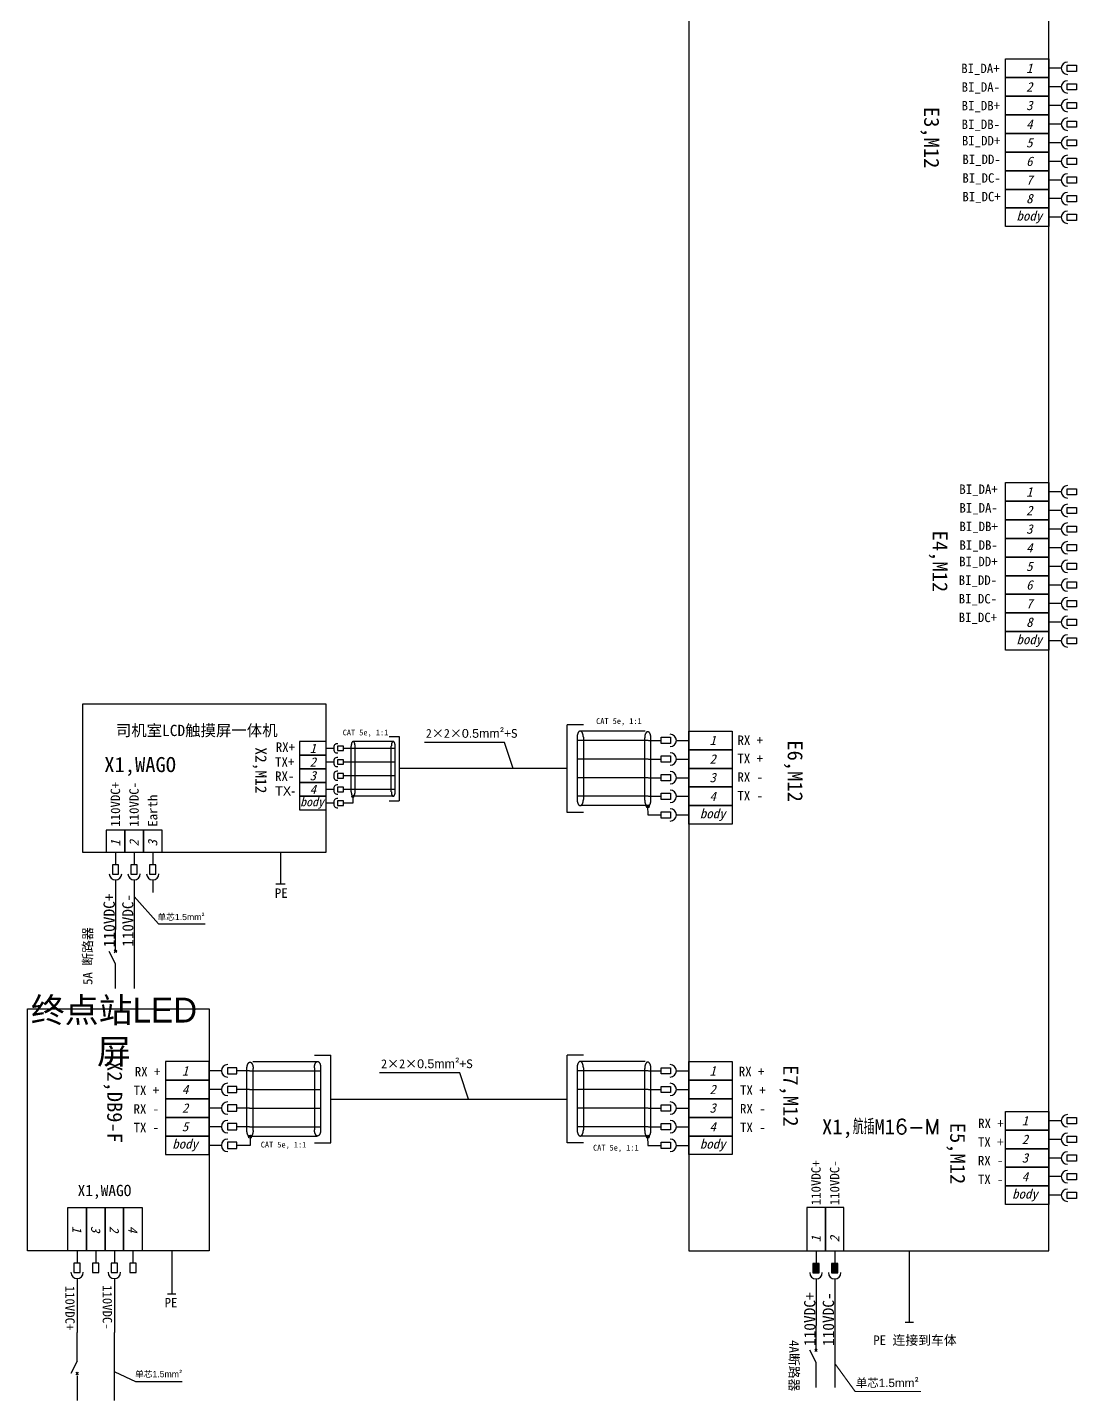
# Model space of a CAD drawing. Header units: millimetres. Extents: x -9110 to 102990, y -380 to 207980.
# Drawn here: x 6090 to 12426, y 120541 to 128834 of the extents above; entities that cross this region are included whole.
import ezdxf

# ---------------------------------------------------------------- set-up
doc = ezdxf.new("R2010")
doc.units = ezdxf.units.MM
doc.header["$LTSCALE"] = 1000
doc.header["$MEASUREMENT"] = 0
doc.linetypes.add('DASHED', pattern=[0.75, 0.5, -0.25])
doc.layers.add('电气', color=7, linetype='Continuous')
doc.layers.add('连接线', color=7, linetype='Continuous')
doc.styles.add('HORIZONTALGBCBIG', font='txt.shx', dxfattribs={"bigfont": 'gbcbig.shx'})
doc.styles.get("Standard").update_dxf_attribs({"font": 'simhei.ttf'})
doc.styles.add('STYLE1', font='txt.shx')
doc.dimstyles.get("Standard").update_dxf_attribs({"dimscale": 2, "dimtxt": 2.5, "dimasz": 2.5, "dimexe": 1.2, "dimexo": 0, "dimgap": 1.2, "dimtad": 0, "dimtih": 1, "dimtoh": 1, "dimzin": 12, "dimdsep": 46, "dimtxsty": 'STYLE1', "dimcen": 0.09, "dimadec": 0, "dimazin": 3, "dimtfac": 1, "dimtofl": 0, "dimtmove": 0, "dimatfit": 3, "dimfxl": 1.2, "dimtolj": 1, "dimtzin": 0, "dimarcsym": 0})

msp = doc.modelspace()

# ---------------------------------------------------------------- hatches: boundary and pattern name
for points in [[(10833.7, 121311.9), (10871.2, 121311.9), (10871.2, 121368.1), (10833.7, 121368.1)], [(10946.2, 121311.9), (10983.7, 121311.9), (10983.7, 121368.1), (10946.2, 121368.1)]]:
    msp.add_hatch(color=7).paths.add_polyline_path(points)

# ---------------------------------------------------------------- linework, layer by layer
at = {"color": 9, "linetype": 'Continuous'}
for p, q in [((12333.7, 128587.3), (12258.7, 128587.3)), ((12333.7, 128474.8), (12258.7, 128474.8)), ((12333.7, 128362.3), (12258.7, 128362.3)), ((12333.7, 128249.8), (12258.7, 128249.8)), ((12333.7, 128137.3), (12258.7, 128137.3)), ((12333.7, 128024.8), (12258.7, 128024.8)), ((12333.7, 127912.3), (12258.7, 127912.3)), ((12333.7, 127799.8), (12258.7, 127799.8)), ((12333.7, 127687.3), (12258.7, 127687.3)), ((12333.7, 126029), (12258.7, 126029)), ((12333.7, 125916.5), (12258.7, 125916.5)), ((12333.7, 125804), (12258.7, 125804)), ((12333.7, 125691.5), (12258.7, 125691.5)), ((12333.7, 125579), (12258.7, 125579)), ((12333.7, 125466.5), (12258.7, 125466.5)), ((12333.7, 125354), (12258.7, 125354)), ((12333.7, 125241.5), (12258.7, 125241.5)), ((12333.7, 125129), (12258.7, 125129)), ((6621.5, 123853.7), (6621.5, 123778.7)), ((6734, 123853.7), (6734, 123778.7)), ((6846.5, 123853.7), (6846.5, 123778.7)), ((6621.5, 123685), (6621.5, 123610)), ((6734, 123685), (6734, 123610)), ((6846.5, 123685), (6846.5, 123610)), ((12333.7, 122231), (12258.7, 122231)), ((12333.7, 122118.5), (12258.7, 122118.5)), ((12333.7, 122006), (12258.7, 122006)), ((12333.7, 121893.5), (12258.7, 121893.5)), ((12333.7, 121781), (12258.7, 121781)), ((6389.7, 121445), (6389.7, 121370)), ((6502.2, 121445), (6502.2, 121370)), ((6614.7, 121445), (6614.7, 121370)), ((6727.2, 121445), (6727.2, 121370)), ((10852.5, 121445), (10852.5, 121370)), ((10965, 121445), (10965, 121370)), ((6389.7, 121278.1), (6389.7, 120952.3)), ((6614.7, 121278.1), (6614.7, 120952.3)), ((10965, 121276.3), (10965, 121201.3))]:
    msp.add_line(p, q, dxfattribs=at)
at = {"color": 165, "linetype": 'DASHED'}
for p, q in [((9820.3, 124584.2), (9426.6, 124584.2)), ((8045.3, 124218), (8045.3, 124493.8)), ((8302.5, 124521.3), (8059.1, 124521.3)), ((8068.5, 124218), (8068.5, 124493.8)), ((8287.5, 124218), (8287.5, 124493.8)), ((8310.7, 124218), (8310.7, 124493.8)), ((9409.7, 124546.7), (9409.7, 124171.7)), ((9447.2, 124546.7), (9447.2, 124171.7)), ((9817.5, 124167.9), (9817.5, 124542.9)), ((9855, 124167.9), (9855, 124542.9)), ((8299.1, 124190.5), (8055.7, 124190.5)), ((9825.9, 124134.2), (9432, 124134.2)), ((7450.1, 122588.8), (7843.8, 122588.8)), ((9820.3, 122588.8), (9426.6, 122588.8)), ((7415.4, 122172.5), (7415.4, 122547.5)), ((7452.9, 122172.5), (7452.9, 122547.5)), ((7823.2, 122551.3), (7823.2, 122176.3)), ((7860.7, 122551.3), (7860.7, 122176.3)), ((9409.7, 122551.3), (9409.7, 122176.3)), ((9447.2, 122551.3), (9447.2, 122176.3)), ((9817.5, 122172.5), (9817.5, 122547.5)), ((9855, 122172.5), (9855, 122547.5)), ((7444.5, 122138.8), (7838.4, 122138.8)), ((9825.9, 122138.8), (9432, 122138.8))]:
    msp.add_line(p, q, dxfattribs=at)
at = {"color": 165, "linetype": 'Continuous'}
for p, q in [((7941, 124480), (7894.7, 124480)), ((8045.3, 124480), (7998.9, 124480)), ((8310.7, 124480), (8045.3, 124480)), ((9839.1, 124527.9), (9407.8, 124527.9)), ((9840, 124527.9), (9915, 124527.9)), ((10008.7, 124527.9), (10083.7, 124527.9)), ((7941, 124397.3), (7894.7, 124397.3)), ((8045.3, 124397.3), (7998.9, 124397.3)), ((8310.7, 124397.3), (8045.3, 124397.3)), ((9839.1, 124415.4), (9407.8, 124415.4)), ((9840, 124415.4), (9915, 124415.4)), ((10008.7, 124415.4), (10083.7, 124415.4)), ((8045.3, 124314.5), (7998.9, 124314.5)), ((8310.7, 124314.5), (8044.1, 124314.5)), ((7941, 124231.8), (7894.7, 124231.8)), ((8045.3, 124231.8), (7998.9, 124231.8)), ((8310.7, 124231.8), (8044.1, 124231.8)), ((9839.1, 124302.9), (9409.7, 124302.9)), ((9840, 124302.9), (9915, 124302.9)), ((10008.7, 124302.9), (10083.7, 124302.9)), ((7941, 124149.1), (7894.7, 124149.1)), ((8045.3, 124149.1), (7998.9, 124149.1)), ((9839.1, 124190.4), (9409.7, 124190.4)), ((9840, 124190.4), (9915, 124190.4)), ((10008.7, 124190.4), (10083.7, 124190.4)), ((9840, 124077.9), (9915, 124077.9)), ((10008.7, 124077.9), (10083.7, 124077.9)), ((7261.6, 122532.5), (7186.6, 122532.5)), ((7430.4, 122532.5), (7355.4, 122532.5)), ((7431.3, 122532.5), (7862.6, 122532.5)), ((9839.1, 122532.5), (9407.8, 122532.5)), ((9840, 122532.5), (9915, 122532.5)), ((10008.7, 122532.5), (10083.7, 122532.5)), ((7261.6, 122420), (7186.6, 122420)), ((7430.4, 122420), (7355.4, 122420)), ((7431.3, 122420), (7862.6, 122420)), ((9839.1, 122420), (9407.8, 122420)), ((9840, 122420), (9915, 122420)), ((10008.7, 122420), (10083.7, 122420)), ((7261.6, 122307.5), (7186.6, 122307.5)), ((7430.4, 122307.5), (7355.4, 122307.5)), ((7431.3, 122307.5), (7860.7, 122307.5)), ((9839.1, 122307.5), (9409.7, 122307.5)), ((9840, 122307.5), (9915, 122307.5)), ((10008.7, 122307.5), (10083.7, 122307.5)), ((7261.6, 122195), (7186.6, 122195)), ((7430.4, 122195), (7355.4, 122195)), ((7431.3, 122195), (7860.7, 122195)), ((9839.1, 122195), (9409.7, 122195)), ((9840, 122195), (9915, 122195)), ((10008.7, 122195), (10083.7, 122195)), ((7261.6, 122082.5), (7186.6, 122082.5)), ((7430.4, 122082.5), (7355.4, 122082.5)), ((9840, 122082.5), (9915, 122082.5)), ((10008.7, 122082.5), (10083.7, 122082.5))]:
    msp.add_line(p, q, dxfattribs=at)
for p, q in [((9348.7, 124357.3), (8335, 124357.3)), ((7921.6, 122361.9), (9348.7, 122361.9))]:
    msp.add_line(p, q)
at = {"color": 34, "linetype": 'Continuous'}
msp.add_line((10852.5, 121276.3), (10852.5, 120995), dxfattribs=at)
at = {"color": 7, "linetype": 'Continuous'}
for points in [[(10083.7, 121445), (12258.7, 121445), (12258.7, 137126), (10083.7, 137126)], [(6423, 123853.6), (7894.7, 123853.6), (7894.7, 124747.3), (6423, 124747.3)], [(10346.2, 124471.7), (10083.7, 124471.7), (10083.7, 124584.2), (10346.2, 124584.2)], [(6924.1, 122476.3), (7186.6, 122476.3), (7186.6, 122588.8), (6924.1, 122588.8)], [(10346.2, 122476.3), (10083.7, 122476.3), (10083.7, 122588.8), (10346.2, 122588.8)]]:
    msp.add_lwpolyline(points, close=True, dxfattribs=at)
at = {"color": 9, "linetype": 'Continuous'}
for points in [[(12258.7, 128531), (11996.2, 128531), (11996.2, 128643.5), (12258.7, 128643.5)], [(12369.4, 128568.5), (12369.4, 128606), (12425.6, 128606), (12425.6, 128568.5)], [(12258.7, 128418.5), (11996.2, 128418.5), (11996.2, 128531), (12258.7, 128531)], [(12369.4, 128456), (12369.4, 128493.5), (12425.6, 128493.5), (12425.6, 128456)], [(12258.7, 128306), (11996.2, 128306), (11996.2, 128418.5), (12258.7, 128418.5)], [(12369.4, 128343.5), (12369.4, 128381), (12425.6, 128381), (12425.6, 128343.5)], [(12258.7, 128193.5), (11996.2, 128193.5), (11996.2, 128306), (12258.7, 128306)], [(12369.4, 128231), (12369.4, 128268.5), (12425.6, 128268.5), (12425.6, 128231)], [(12258.7, 128081), (11996.2, 128081), (11996.2, 128193.5), (12258.7, 128193.5)], [(12369.4, 128118.5), (12369.4, 128156), (12425.6, 128156), (12425.6, 128118.5)], [(12258.7, 127968.5), (11996.2, 127968.5), (11996.2, 128081), (12258.7, 128081)], [(12369.4, 128006), (12369.4, 128043.5), (12425.6, 128043.5), (12425.6, 128006)], [(12258.7, 127856), (11996.2, 127856), (11996.2, 127968.5), (12258.7, 127968.5)], [(12369.4, 127893.5), (12369.4, 127931), (12425.6, 127931), (12425.6, 127893.5)], [(12258.7, 127743.5), (11996.2, 127743.5), (11996.2, 127856), (12258.7, 127856)], [(12369.4, 127781), (12369.4, 127818.5), (12425.6, 127818.5), (12425.6, 127781)], [(12258.7, 127631), (11996.2, 127631), (11996.2, 127743.5), (12258.7, 127743.5)], [(12369.4, 127668.5), (12369.4, 127706), (12425.6, 127706), (12425.6, 127668.5)], [(12258.7, 125972.7), (11996.2, 125972.7), (11996.2, 126085.2), (12258.7, 126085.2)], [(12369.4, 126010.2), (12369.4, 126047.7), (12425.6, 126047.7), (12425.6, 126010.2)], [(12258.7, 125860.2), (11996.2, 125860.2), (11996.2, 125972.7), (12258.7, 125972.7)], [(12369.4, 125897.7), (12369.4, 125935.2), (12425.6, 125935.2), (12425.6, 125897.7)], [(12258.7, 125747.7), (11996.2, 125747.7), (11996.2, 125860.2), (12258.7, 125860.2)], [(12369.4, 125785.2), (12369.4, 125822.7), (12425.6, 125822.7), (12425.6, 125785.2)], [(12258.7, 125635.2), (11996.2, 125635.2), (11996.2, 125747.7), (12258.7, 125747.7)], [(12258.7, 125522.7), (11996.2, 125522.7), (11996.2, 125635.2), (12258.7, 125635.2)], [(12369.4, 125672.7), (12369.4, 125710.2), (12425.6, 125710.2), (12425.6, 125672.7)], [(12369.4, 125560.2), (12369.4, 125597.7), (12425.6, 125597.7), (12425.6, 125560.2)], [(12258.7, 125410.2), (11996.2, 125410.2), (11996.2, 125522.7), (12258.7, 125522.7)], [(12369.4, 125447.7), (12369.4, 125485.2), (12425.6, 125485.2), (12425.6, 125447.7)], [(12258.7, 125297.7), (11996.2, 125297.7), (11996.2, 125410.2), (12258.7, 125410.2)], [(12369.4, 125335.2), (12369.4, 125372.7), (12425.6, 125372.7), (12425.6, 125335.2)], [(12258.7, 125185.2), (11996.2, 125185.2), (11996.2, 125297.7), (12258.7, 125297.7)], [(12369.4, 125222.7), (12369.4, 125260.2), (12425.6, 125260.2), (12425.6, 125222.7)], [(12258.7, 125072.7), (11996.2, 125072.7), (11996.2, 125185.2), (12258.7, 125185.2)], [(12369.4, 125110.2), (12369.4, 125147.7), (12425.6, 125147.7), (12425.6, 125110.2)], [(6677.7, 123853.7), (6677.7, 123985.7), (6565.2, 123985.7), (6565.2, 123853.7)], [(6790.2, 123853.7), (6790.2, 123985.7), (6677.7, 123985.7), (6677.7, 123853.7)], [(6902.7, 123853.7), (6902.7, 123985.7), (6790.2, 123985.7), (6790.2, 123853.7)], [(6602.7, 123720.6), (6640.2, 123720.6), (6640.2, 123776.8), (6602.7, 123776.8)], [(6715.2, 123720.6), (6752.7, 123720.6), (6752.7, 123776.8), (6715.2, 123776.8)], [(6827.7, 123720.6), (6865.2, 123720.6), (6865.2, 123776.8), (6827.7, 123776.8)], [(12258.7, 122174.8), (11996.2, 122174.8), (11996.2, 122287.3), (12258.7, 122287.3)], [(12369.4, 122212.3), (12369.4, 122249.8), (12425.6, 122249.8), (12425.6, 122212.3)], [(12258.7, 122062.3), (11996.2, 122062.3), (11996.2, 122174.8), (12258.7, 122174.8)], [(12369.4, 122099.8), (12369.4, 122137.3), (12425.6, 122137.3), (12425.6, 122099.8)], [(12258.7, 121949.8), (11996.2, 121949.8), (11996.2, 122062.3), (12258.7, 122062.3)], [(12369.4, 121987.3), (12369.4, 122024.8), (12425.6, 122024.8), (12425.6, 121987.3)], [(12258.7, 121837.3), (11996.2, 121837.3), (11996.2, 121949.8), (12258.7, 121949.8)], [(12369.4, 121874.8), (12369.4, 121912.3), (12425.6, 121912.3), (12425.6, 121874.8)], [(12258.7, 121724.8), (11996.2, 121724.8), (11996.2, 121837.3), (12258.7, 121837.3)], [(12369.4, 121762.3), (12369.4, 121799.8), (12425.6, 121799.8), (12425.6, 121762.3)], [(6446, 121707.5), (6446, 121445), (6333.5, 121445), (6333.5, 121707.5)], [(6558.5, 121707.5), (6558.5, 121445), (6446, 121445), (6446, 121707.5)], [(6671, 121707.5), (6671, 121445), (6558.5, 121445), (6558.5, 121707.5)], [(6783.5, 121707.5), (6783.5, 121445), (6671, 121445), (6671, 121707.5)], [(10908.7, 121445), (10908.7, 121707.5), (10796.2, 121707.5), (10796.2, 121445)], [(11021.2, 121445), (11021.2, 121707.5), (10908.7, 121707.5), (10908.7, 121445)], [(6371, 121313.8), (6408.5, 121313.8), (6408.5, 121370), (6371, 121370)], [(6483.5, 121313.8), (6521, 121313.8), (6521, 121370), (6483.5, 121370)], [(6596, 121313.8), (6633.5, 121313.8), (6633.5, 121370), (6596, 121370)], [(6708.5, 121313.8), (6746, 121313.8), (6746, 121370), (6708.5, 121370)], [(10833.7, 121311.9), (10871.2, 121311.9), (10871.2, 121368.1), (10833.7, 121368.1)], [(10946.2, 121311.9), (10983.7, 121311.9), (10983.7, 121368.1), (10946.2, 121368.1)]]:
    msp.add_lwpolyline(points, close=True, dxfattribs=at)
at = {"color": 165, "linetype": 'Continuous'}
for points in [[(7732.4, 124438.6), (7894.7, 124438.6), (7894.7, 124521.3), (7732.4, 124521.3)], [(7963, 124493.8), (7963, 124466.2), (7997.8, 124466.2), (7997.8, 124493.8)], [(9973.1, 124546.7), (9973.1, 124509.2), (9916.9, 124509.2), (9916.9, 124546.7)], [(10346.2, 124359.2), (10083.7, 124359.2), (10083.7, 124471.7), (10346.2, 124471.7)], [(7732.4, 124355.9), (7894.7, 124355.9), (7894.7, 124438.6), (7732.4, 124438.6)], [(7963, 124411), (7963, 124383.5), (7997.8, 124383.5), (7997.8, 124411)], [(9973.1, 124434.2), (9973.1, 124396.7), (9916.9, 124396.7), (9916.9, 124434.2)], [(7732.4, 124273.2), (7894.7, 124273.2), (7894.7, 124355.9), (7732.4, 124355.9)], [(7963, 124328.3), (7963, 124300.8), (7997.8, 124300.8), (7997.8, 124328.3)], [(9973.1, 124321.7), (9973.1, 124284.2), (9916.9, 124284.2), (9916.9, 124321.7)], [(10346.2, 124246.7), (10083.7, 124246.7), (10083.7, 124359.2), (10346.2, 124359.2)], [(7732.4, 124190.5), (7894.7, 124190.5), (7894.7, 124273.2), (7732.4, 124273.2)], [(7963, 124245.6), (7963, 124218), (7997.8, 124218), (7997.8, 124245.6)], [(10346.2, 124134.2), (10083.7, 124134.2), (10083.7, 124246.7), (10346.2, 124246.7)], [(7732.4, 124107.7), (7894.7, 124107.7), (7894.7, 124190.5), (7732.4, 124190.5)], [(7963, 124162.9), (7963, 124135.3), (7997.8, 124135.3), (7997.8, 124162.9)], [(9973.1, 124209.2), (9973.1, 124171.7), (9916.9, 124171.7), (9916.9, 124209.2)], [(9973.1, 124096.7), (9973.1, 124059.2), (9916.9, 124059.2), (9916.9, 124096.7)], [(10346.2, 124021.7), (10083.7, 124021.7), (10083.7, 124134.2), (10346.2, 124134.2)], [(7297.3, 122551.3), (7297.3, 122513.8), (7353.5, 122513.8), (7353.5, 122551.3)], [(9973.1, 122551.3), (9973.1, 122513.8), (9916.9, 122513.8), (9916.9, 122551.3)], [(6924.1, 122363.8), (7186.6, 122363.8), (7186.6, 122476.3), (6924.1, 122476.3)], [(7297.3, 122438.8), (7297.3, 122401.3), (7353.5, 122401.3), (7353.5, 122438.8)], [(9973.1, 122438.8), (9973.1, 122401.3), (9916.9, 122401.3), (9916.9, 122438.8)], [(10346.2, 122363.8), (10083.7, 122363.8), (10083.7, 122476.3), (10346.2, 122476.3)], [(6924.1, 122251.3), (7186.6, 122251.3), (7186.6, 122363.8), (6924.1, 122363.8)], [(7297.3, 122326.3), (7297.3, 122288.8), (7353.5, 122288.8), (7353.5, 122326.3)], [(9973.1, 122326.3), (9973.1, 122288.8), (9916.9, 122288.8), (9916.9, 122326.3)], [(10346.2, 122251.3), (10083.7, 122251.3), (10083.7, 122363.8), (10346.2, 122363.8)], [(6924.1, 122138.8), (7186.6, 122138.8), (7186.6, 122251.3), (6924.1, 122251.3)], [(10346.2, 122138.8), (10083.7, 122138.8), (10083.7, 122251.3), (10346.2, 122251.3)], [(7297.3, 122213.8), (7297.3, 122176.3), (7353.5, 122176.3), (7353.5, 122213.8)], [(9973.1, 122213.8), (9973.1, 122176.3), (9916.9, 122176.3), (9916.9, 122213.8)], [(6924.1, 122026.3), (7186.6, 122026.3), (7186.6, 122138.8), (6924.1, 122138.8)], [(7297.3, 122101.3), (7297.3, 122063.8), (7353.5, 122063.8), (7353.5, 122101.3)], [(9973.1, 122101.3), (9973.1, 122063.8), (9916.9, 122063.8), (9916.9, 122101.3)], [(10346.2, 122026.3), (10083.7, 122026.3), (10083.7, 122138.8), (10346.2, 122138.8)]]:
    msp.add_lwpolyline(points, close=True, dxfattribs=at)
msp.add_lwpolyline([(8055.7, 124190.5), (8055.7, 124149.1), (8016.3, 124149.1)], dxfattribs=at)
at = {"color": 163, "linetype": 'Continuous'}
for points in [[(9835.1, 124130.5), (9836.2, 124077.9), (9858.7, 124077.9)], [(7435.3, 122135.1), (7434.1, 122082.5), (7411.6, 122082.5)], [(9835.1, 122135.1), (9836.2, 122082.5), (9858.7, 122082.5)]]:
    msp.add_lwpolyline(points, dxfattribs=at)
msp.add_lwpolyline([(6090, 122907.5), (7186.6, 122907.5), (7186.6, 121445), (6090, 121445)], close=True)
at = {"color": 165, "linetype": 'Continuous'}
for centre in [(9836.2, 124130.4), (7434.1, 122135), (9836.2, 122135)]:
    msp.add_circle(centre, 9.38, dxfattribs=at)
at = {"color": 9, "linetype": 'Continuous'}
for centre, start, end in [((12371.2, 128587.3), 90, 180), ((12371.2, 128587.3), 180, 270), ((12371.2, 128474.8), 90, 180), ((12371.2, 128474.8), 180, 270), ((12371.2, 128362.3), 90, 180), ((12371.2, 128362.3), 180, 270), ((12371.2, 128249.8), 90, 180), ((12371.2, 128249.8), 180, 270), ((12371.2, 128137.3), 90, 180), ((12371.2, 128137.3), 180, 270), ((12371.2, 128024.8), 90, 180), ((12371.2, 128024.8), 180, 270), ((12371.2, 127912.3), 90, 180), ((12371.2, 127912.3), 180, 270), ((12371.2, 127799.8), 90, 180), ((12371.2, 127799.8), 180, 270), ((12371.2, 127687.3), 90, 180), ((12371.2, 127687.3), 180, 270), ((12371.2, 126029), 90, 180), ((12371.2, 126029), 180, 270), ((12371.2, 125916.5), 90, 180), ((12371.2, 125916.5), 180, 270), ((12371.2, 125804), 90, 180), ((12371.2, 125804), 180, 270), ((12371.2, 125691.5), 90, 180), ((12371.2, 125691.5), 180, 270), ((12371.2, 125579), 90, 180), ((12371.2, 125579), 180, 270), ((12371.2, 125466.5), 90, 180), ((12371.2, 125466.5), 180, 270), ((12371.2, 125354), 90, 180), ((12371.2, 125354), 180, 270), ((12371.2, 125241.5), 90, 180), ((12371.2, 125241.5), 180, 270), ((12371.2, 125129), 90, 180), ((12371.2, 125129), 180, 270), ((6621.5, 123722.5), 180, 270), ((6621.5, 123722.5), 270, 0), ((6734, 123722.5), 180, 270), ((6734, 123722.5), 270, 0), ((6846.5, 123722.5), 180, 270), ((6846.5, 123722.5), 270, 0), ((12371.2, 122231), 90, 180), ((12371.2, 122231), 180, 270), ((12371.2, 122118.5), 90, 180), ((12371.2, 122118.5), 180, 270), ((12371.2, 122006), 90, 180), ((12371.2, 122006), 180, 270), ((12371.2, 121893.5), 90, 180), ((12371.2, 121893.5), 180, 270), ((12371.2, 121781), 90, 180), ((12371.2, 121781), 180, 270), ((6389.7, 121315.6), 180, 270), ((6389.7, 121315.6), 270, 0), ((6614.7, 121315.6), 180, 270), ((6614.7, 121315.6), 270, 0), ((10852.5, 121313.8), 180, 270), ((10852.5, 121313.8), 270, 0), ((10965, 121313.8), 180, 270), ((10965, 121313.8), 270, 0)]:
    msp.add_arc(centre, 37.5, start, end, dxfattribs=at)
at = {"color": 165, "linetype": 'Continuous'}
for centre, start, end in [((9971.2, 124527.9), 0, 90), ((9971.2, 124527.9), 270, 0), ((9971.2, 124415.4), 0, 90), ((9971.2, 124415.4), 270, 0), ((9971.2, 124302.9), 0, 90), ((9971.2, 124302.9), 270, 0), ((9971.2, 124190.4), 0, 90), ((9971.2, 124190.4), 270, 0), ((9971.2, 124077.9), 0, 90), ((9971.2, 124077.9), 270, 0), ((7299.1, 122532.5), 90, 180), ((9971.2, 122532.5), 0, 90), ((7299.1, 122532.5), 180, 270), ((9971.2, 122532.5), 270, 0), ((7299.1, 122420), 90, 180), ((7299.1, 122420), 180, 270), ((9971.2, 122420), 0, 90), ((9971.2, 122420), 270, 0), ((7299.1, 122307.5), 90, 180), ((9971.2, 122307.5), 0, 90), ((7299.1, 122307.5), 180, 270), ((7299.1, 122195), 90, 180), ((9971.2, 122307.5), 270, 0), ((9971.2, 122195), 0, 90), ((7299.1, 122195), 180, 270), ((9971.2, 122195), 270, 0), ((7299.1, 122082.5), 90, 180), ((7299.1, 122082.5), 180, 270), ((9971.2, 122082.5), 0, 90), ((9971.2, 122082.5), 270, 0)]:
    msp.add_arc(centre, 37.5, start, end, dxfattribs=at)
at = {"color": 165, "linetype": 'DASHED'}
for centre, major_axis, ratio, start_param, end_param in [((9428.4, 124546.7), (0, 37.5), 0.5, 0, 1.570796), ((9428.4, 124546.7), (0, 37.5), 0.5, 4.712389, 6.283185), ((9836.2, 124542.9), (0, 37.5), 0.5, 0, 1.570796), ((9836.2, 124542.9), (0, 37.5), 0.5, 4.712389, 6.283185), ((8056.9, 124493.8), (0, -27.6), 0.42025, 3.141593, 4.712389), ((8056.9, 124493.8), (0, -27.6), 0.42025, 1.570796, 3.141593), ((8299.1, 124493.8), (0, -27.6), 0.42025, 3.141593, 4.712389), ((8299.1, 124493.8), (0, -27.6), 0.42025, 1.570796, 3.141593), ((8056.9, 124218), (0, 27.6), 0.42025, 1.570796, 3.141593), ((8056.9, 124218), (0, 27.6), 0.42025, 3.141593, 4.712389), ((8299.1, 124218), (0, 27.6), 0.42025, 1.570796, 3.141593), ((8299.1, 124218), (0, 27.6), 0.42025, 3.141593, 4.712389), ((9428.4, 124171.7), (0, -37.5), 0.5, 4.712389, 6.283185), ((9428.4, 124171.7), (0, -37.5), 0.5, 0, 1.570796), ((9836.2, 124167.9), (0, -37.5), 0.5, 4.712389, 6.283185), ((9836.2, 124167.9), (0, -37.5), 0.5, 0, 1.570796), ((9428.4, 122551.3), (0, 37.5), 0.5, 0, 1.570796), ((9428.4, 122551.3), (0, 37.5), 0.5, 4.712389, 6.283185), ((9836.2, 122547.5), (0, 37.5), 0.5, 0, 1.570796), ((9836.2, 122547.5), (0, 37.5), 0.5, 4.712389, 6.283185), ((9428.4, 122176.3), (0, -37.5), 0.5, 4.712389, 6.283185), ((9428.4, 122176.3), (0, -37.5), 0.5, 0, 1.570796), ((9836.2, 122172.5), (0, -37.5), 0.5, 4.712389, 6.283185), ((9836.2, 122172.5), (0, -37.5), 0.5, 0, 1.570796)]:
    msp.add_ellipse(centre, major_axis=major_axis, ratio=ratio, start_param=start_param, end_param=end_param, dxfattribs=at)
at = {"color": 165, "linetype": 'Continuous'}
for centre, major_axis in [((7972.9, 124476.7), (28.7, -24.1)), ((7972.9, 124483.3), (28.7, 24.1)), ((7972.9, 124394), (28.7, -24.1)), ((7972.9, 124400.5), (28.7, 24.1)), ((7972.9, 124311.3), (28.7, -24.1)), ((7972.9, 124317.8), (28.7, 24.1)), ((7972.9, 124228.5), (28.7, -24.1)), ((7972.9, 124235.1), (28.7, 24.1)), ((7972.9, 124145.8), (28.7, -24.1)), ((7972.9, 124152.4), (28.7, 24.1))]:
    msp.add_ellipse(centre, major_axis=major_axis, ratio=0.679191, start_param=2.356194, end_param=3.926991, dxfattribs=at)
msp.add_ellipse((8055.7, 124190.5), major_axis=(0, 6.89), ratio=0.8405, dxfattribs=at)
at = {"color": 165, "linetype": 'DASHED', "extrusion": (0, 0, -1)}
for centre, major_axis, start_param, end_param in [((7434.1, 122547.5), (0, 37.5), 4.712389, 6.283185), ((7434.1, 122547.5), (0, 37.5), 0, 1.570796), ((7842, 122551.3), (0, 37.5), 4.712389, 6.283185), ((7842, 122551.3), (0, 37.5), 0, 1.570796), ((7434.1, 122172.5), (0, -37.5), 0, 1.570796), ((7434.1, 122172.5), (0, -37.5), 4.712389, 6.283185), ((7842, 122176.3), (0, -37.5), 0, 1.570796), ((7842, 122176.3), (0, -37.5), 4.712389, 6.283185)]:
    msp.add_ellipse(centre, major_axis=major_axis, ratio=0.5, start_param=start_param, end_param=end_param, dxfattribs=at)
at = {"layer": '电气', "linetype": 'Continuous'}
for p, q in [((6621.5, 123253.7), (6621.5, 123403.7)), ((6621.5, 123178.7), (6584, 123253.7)), ((6629, 123246.2), (6614, 123261.2)), ((6614, 123246.2), (6629, 123261.2)), ((6621.5, 123028.7), (6621.5, 123178.7)), ((10852.5, 120845), (10852.5, 120995)), ((10852.5, 120770), (10815, 120845)), ((10860, 120837.5), (10845, 120852.5)), ((10845, 120837.5), (10860, 120852.5)), ((6389.7, 120779.4), (6352.2, 120704.4)), ((10852.5, 120620), (10852.5, 120770)), ((6397.2, 120711.9), (6382.2, 120696.9)), ((6382.2, 120711.9), (6397.2, 120696.9)), ((6389.7, 120691.3), (6389.7, 120541.3))]:
    msp.add_line(p, q, dxfattribs=at)
at = {"layer": '连接线', "linetype": 'Continuous'}
for p, q in [((9447.2, 124621.7), (9348.7, 124621.7)), ((9348.7, 124092.9), (9348.7, 124621.7)), ((8274.2, 124551.7), (8335, 124551.7)), ((8335, 124551.7), (8335, 124162.9)), ((8274.2, 124162.9), (8335, 124162.9)), ((9447.2, 124092.9), (9348.7, 124092.9)), ((6621.5, 123610), (6621.5, 123385)), ((6734, 123610), (6734, 123028.7)), ((7823.2, 122626.3), (7921.6, 122626.3)), ((7921.6, 122097.5), (7921.6, 122626.3)), ((9447.2, 122626.3), (9348.7, 122626.3)), ((9348.7, 122097.5), (9348.7, 122626.3)), ((7823.2, 122097.5), (7921.6, 122097.5)), ((9447.2, 122097.5), (9348.7, 122097.5)), ((10965, 121201.3), (10965, 120620)), ((6389.7, 120779.4), (6389.7, 120952.3)), ((6614.7, 120541.3), (6614.7, 120952.3))]:
    msp.add_line(p, q, dxfattribs=at)
at = {"layer": '连接线', "color": 2, "linetype": 'Continuous'}
for p, q in [((7618.7, 123853.6), (7618.7, 123662.1)), ((7590.1, 123662.1), (7647.3, 123662.1)), ((11415, 121445), (11415, 121014.5)), ((6936.5, 121186.3), (6986.7, 121186.3)), ((11389.9, 121014.5), (11440.1, 121014.5))]:
    msp.add_line(p, q, dxfattribs=at)
msp.add_lwpolyline([(6961.6, 121445), (6961.6, 121186.3), (6961.6, 121186.3), (6961.6, 121186.3)], dxfattribs=at)

# ---------------------------------------------------------------- texts
at = {"char_height": 56.843}
for s, insert, width, attachment_point in [('{\\fSimSun|b0|i0|c134|p2;\\C7;BI_DA+}', (11961.2, 128580.9), 375, 6), ('{\\fSimSun|b0|i0|c134|p2;\\C7;BI_DA-}', (11963.5, 128468.4), 375, 6), ('{\\fSimSun|b0|i0|c134|p2;\\C7;BI_DB+}', (11963.5, 128355.9), 375, 6), ('{\\fSimSun|b0|i0|c134|p2;\\C7;BI_DB\\fSimSun|b0|i0|c0|p2;-}', (11963.5, 128243.4), 375, 6), ('{\\fSimSun|b0|i0|c134|p2;\\C7;BI_DD\\fSimSun|b0|i0|c0|p2;+}', (11965.1, 128144.2), 375, 6), ('{\\fSimSun|b0|i0|c134|p2;\\C7;BI_DD-}', (11968, 128031.7), 375, 6), ('{\\fSimSun|b0|i0|c134|p2;\\C7;BI_DC-}', (11968, 127919.2), 375, 6), ('{\\fSimSun|b0|i0|c134|p2;\\C7;BI_DC+}', (11968, 127806.7), 375, 6), ('{\\fSimSun|b0|i0|c134|p2;\\C7;BI_DA+}', (11717.8, 126039.6), 375, 4), ('{\\fSimSun|b0|i0|c134|p2;\\C7;BI_DA-}', (11718.4, 125927.1), 375, 4), ('{\\fSimSun|b0|i0|c134|p2;\\C7;BI_DB+}', (11718.4, 125814.6), 375, 4), ('{\\fSimSun|b0|i0|c134|p2;\\C7;BI_DB\\fSimSun|b0|i0|c0|p2;-}', (11718.4, 125702.1), 375, 4), ('{\\fSimSun|b0|i0|c134|p2;\\C7;BI_DD\\fSimSun|b0|i0|c0|p2;+}', (11716.8, 125602.9), 375, 4), ('{\\fSimSun|b0|i0|c134|p2;\\C7;BI_DD-}', (11713.9, 125490.4), 375, 4), ('{\\fSimSun|b0|i0|c134|p2;\\C7;BI_DC-}', (11713.9, 125377.9), 375, 4), ('{\\fSimSun|b0|i0|c134|p2;\\C7;BI_DC+}', (11713.9, 125265.4), 375, 4), ('{\\fSimSun|b0|i0|c134|p2;\\C7;RX\\fSimSun|b0|i0|c0|p2; +}', (10378.2, 124529.2), 375, 4), ('{\\fSimSun|b0|i0|c134|p2;\\C7;RX\\fSimSun|b0|i0|c0|p2;+}', (7589.7, 124487.3), 164.676, 4), ('{\\fSimSun|b0|i0|c134|p2;\\C7;TX\\fSimSun|b0|i0|c0|p2;+}', (7585.6, 124398), 187.019, 4), ('{\\fSimSun|b0|i0|c134|p2;\\C7;TX \\fSimSun|b0|i0|c0|p2;+}', (10377.7, 124418.9), 375, 4), ('{\\fSimSun|b0|i0|c134|p2;\\C7;RX\\fSimSun|b0|i0|c0|p2;-}', (7585.6, 124312), 173.114, 4), ('{\\fSimSun|b0|i0|c134|p2;\\C7;RX\\fSimSun|b0|i0|c0|p2; -}', (10377.7, 124306.4), 375, 4), ('{\\fLiSu|b0|i0|c134|p49;\\C7;TX-}', (7585.6, 124222.8), 173.114, 4), ('{\\fSimSun|b0|i0|c134|p2;\\C7;TX\\fSimSun|b0|i0|c0|p2; -}', (10377.7, 124193.9), 375, 4), ('{\\fSimSun|b0|i0|c134|p2;\\C7;RX\\fSimSun|b0|i0|c0|p2; +}', (6892.9, 122527.5), 375, 6), ('{\\fSimSun|b0|i0|c134|p2;\\C7;RX\\fSimSun|b0|i0|c0|p2; +}', (10385.9, 122528.5), 375, 4), ('{\\fSimSun|b0|i0|c134|p2;\\C7;TX \\fSimSun|b0|i0|c0|p2;+}', (6885.4, 122415), 375, 6), ('{\\fSimSun|b0|i0|c134|p2;\\C7;TX \\fSimSun|b0|i0|c0|p2;+}', (10393.4, 122416), 375, 4), ('{\\fSimSun|b0|i0|c134|p2;\\C7;RX\\fSimSun|b0|i0|c0|p2; -}', (6885.4, 122302.5), 375, 6), ('{\\fSimSun|b0|i0|c134|p2;\\C7;RX\\fSimSun|b0|i0|c0|p2; -}', (10393.4, 122303.5), 375, 4), ('{\\fSimSun|b0|i0|c134|p2;\\C7;RX\\fSimSun|b0|i0|c0|p2; +}', (11986.1, 122215.3), 375, 6), ('{\\fSimSun|b0|i0|c134|p2;\\C7;TX\\fSimSun|b0|i0|c0|p2; -}', (6885.4, 122190), 375, 6), ('{\\fSimSun|b0|i0|c134|p2;\\C7;TX\\fSimSun|b0|i0|c0|p2; -}', (10393.4, 122191), 375, 4), ('{\\fSimSun|b0|i0|c134|p2;\\C7;TX \\fSimSun|b0|i0|c0|p2;+}', (11984.6, 122102.8), 375, 6), ('{\\fSimSun|b0|i0|c134|p2;\\C7;RX\\fSimSun|b0|i0|c0|p2; -}', (11984.6, 121990.3), 375, 6), ('{\\fSimSun|b0|i0|c134|p2;\\C7;TX\\fSimSun|b0|i0|c0|p2; -}', (11984.6, 121877.8), 375, 6)]:
    msp.add_mtext(s, dxfattribs=dict(at, insert=insert, width=width, attachment_point=attachment_point))
at = {"style": 'HORIZONTALGBCBIG'}
for s, insert, char_height, width, attachment_point in [('\\pxqc;{\\fSimSun|b0|i1|c134|p2;\\H1x;\\C7;1}', (12009.5, 128587.3), 56.843, 262.5, 4), ('\\pxqc;{\\fSimSun|b0|i1|c134|p2;\\H1x;\\C7;2}', (12009.5, 128474.8), 56.843, 262.5, 4), ('\\pxqc;{\\fSimSun|b0|i1|c134|p2;\\H1x;\\C7;3}', (12009.5, 128362.3), 56.843, 262.5, 4), ('\\pxqc;{\\fSimSun|b0|i1|c134|p2;\\H1x;\\C7;4}', (12009.5, 128249.8), 56.843, 262.5, 4), ('\\pxqc;{\\fSimSun|b0|i1|c134|p2;\\C7;5}', (12009.5, 128137.3), 56.843, 262.5, 4), ('\\pxqc;{\\fSimSun|b0|i1|c134|p2;\\C7;6}', (12009.5, 128024.8), 56.843, 262.5, 4), ('\\pxqc;{\\fSimSun|b0|i1|c134|p2;\\C7;7}', (12009.5, 127912.3), 56.843, 262.5, 4), ('\\pxqc;{\\fSimSun|b0|i1|c134|p2;\\C7;8}', (12009.5, 127799.8), 56.843, 262.5, 4), ('\\pxqc;{\\fSimSun|b0|i1|c134|p2;\\H1x;\\C7;body}', (12009.5, 127687.3), 56.843, 262.5, 4), ('\\pxqc;{\\fSimSun|b0|i1|c134|p2;\\H1x;\\C7;1}', (12009.5, 126029), 56.843, 262.5, 4), ('\\pxqc;{\\fSimSun|b0|i1|c134|p2;\\H1x;\\C7;2}', (12009.5, 125916.5), 56.843, 262.5, 4), ('\\pxqc;{\\fSimSun|b0|i1|c134|p2;\\H1x;\\C7;3}', (12009.5, 125804), 56.843, 262.5, 4), ('\\pxqc;{\\fSimSun|b0|i1|c134|p2;\\H1x;\\C7;4}', (12009.5, 125691.5), 56.843, 262.5, 4), ('\\pxqc;{\\fSimSun|b0|i1|c134|p2;\\C7;5}', (12009.5, 125579), 56.843, 262.5, 4), ('\\pxqc;{\\fSimSun|b0|i1|c134|p2;\\C7;6}', (12009.5, 125466.5), 56.843, 262.5, 4), ('\\pxqc;{\\fSimSun|b0|i1|c134|p2;\\C7;7}', (12009.5, 125354), 56.843, 262.5, 4), ('\\pxqc;{\\fSimSun|b0|i1|c134|p2;\\C7;8}', (12009.5, 125241.5), 56.843, 262.5, 4), ('\\pxqc;{\\fSimSun|b0|i1|c134|p2;\\H1x;\\C7;body}', (12009.5, 125129), 56.843, 262.5, 4), ('{\\fSimSun|b0|i0|c134|p2;\\C7;CAT 5e, 1:1}', (9662, 124640.4), 35, 393.958, 5), ('\\pxqc;{\\fSimSun|b0|i0|c134|p2;\\H1x;司机室LCD触摸屏一体机\\P}', (6596.6, 124584.4), 68.212, 1031.25, 4), ('{\\fSimSun|b0|i0|c134|p2;\\C7;CAT 5e, 1:1}', (8131.4, 124571.2), 35, 342.32, 5), ('\\pxqc;{\\fSimSun|b0|i1|c134|p2;\\H1x;\\C7;1}', (10097, 124527.9), 56.843, 262.5, 4), ('{\\fSimSun|b0|i1|c134|p2;\\C7;1}', (7813.5, 124480), 56.5, 162.229, 5), ('{\\fSimSun|b0|i0|c134|p2;\\C7;X1,WAGO}', (6770.5, 124427.5), 90.95, 1096.875, 2), ('{\\fSimSun|b0|i1|c134|p2;\\C7;2}', (7813.5, 124397.3), 56.5, 162.229, 5), ('\\pxqc;{\\fSimSun|b0|i1|c134|p2;\\H1x;\\C7;2}', (10097, 124415.4), 56.843, 262.5, 4), ('{\\fSimSun|b0|i1|c134|p2;\\C7;3}', (7813.5, 124314.5), 56.5, 162.229, 5), ('\\pxqc;{\\fSimSun|b0|i1|c134|p2;\\H1x;\\C7;3}', (10097, 124302.9), 56.843, 262.5, 4), ('{\\fSimSun|b0|i1|c134|p2;\\C7;4}', (7813.5, 124231.8), 56.5, 162.229, 5), ('{\\fSimSun|b0|i1|c134|p2;\\C7;body}', (7737.2, 124149.1), 52.5, 162.229, 4), ('\\pxqc;{\\fSimSun|b0|i1|c134|p2;\\H1x;\\C7;4}', (10097, 124190.4), 56.843, 262.5, 4), ('\\pxqc;{\\fSimSun|b0|i1|c134|p2;\\H1x;\\C7;body}', (10097, 124077.9), 56.843, 262.5, 4), ('{\\fSimSun|b0|i0|c134|p2;\\C2;PE}', (7584.1, 123605.6), 56.843, 116.978, 4), ('{\\fSystem|b0|i0|c134|p34;终点站LED屏\\P}', (6612.5, 122765.9), 150, 1125, 5), ('\\pxqc;{\\fSimSun|b0|i1|c134|p2;\\H1x;\\C7;1}', (7173.4, 122532.5), 56.843, 262.5, 6), ('\\pxqc;{\\fSimSun|b0|i1|c134|p2;\\H1x;\\C7;1}', (10097, 122532.5), 56.843, 262.5, 4), ('\\pxqc;{\\fSimSun|b0|i1|c134|p2;\\C7;4}', (7173.4, 122420), 56.843, 262.5, 6), ('\\pxqc;{\\fSimSun|b0|i1|c134|p2;\\H1x;\\C7;2}', (10097, 122420), 56.843, 262.5, 4), ('\\pxqc;{\\fSimSun|b0|i1|c134|p2;\\C7;2}', (7173.4, 122307.5), 56.843, 262.5, 6), ('\\pxqc;{\\fSimSun|b0|i1|c134|p2;\\H1x;\\C7;3}', (10097, 122307.5), 56.843, 262.5, 4), ('{\\fSimSun|b0|i0|c134|p2;\\C7;X1,\\Ftxt,gbcbig|c134;航插\\fSimSun|b0|i0|c134|p2;M1\\Ftxt,gbcbig|c134;6-M}', (11245.1, 122182.9), 90.95, 937.5, 5), ('\\pxqc;{\\fSimSun|b0|i1|c134|p2;\\H1x;\\C7;1}', (12245.5, 122231), 56.843, 262.5, 6), ('\\pxqc;{\\fSimSun|b0|i1|c134|p2;\\C7;5}', (7173.4, 122195), 56.843, 262.5, 6), ('\\pxqc;{\\fSimSun|b0|i1|c134|p2;\\H1x;\\C7;4}', (10097, 122195), 56.843, 262.5, 4), ('\\pxqc;{\\fSimSun|b0|i1|c134|p2;\\H1x;\\C7;body}', (7173.4, 122082.5), 56.843, 262.5, 6), ('{\\fSimSun|b0|i0|c134|p2;\\C7;CAT 5e, 1:1}', (7636.5, 122082.5), 35, 393.958, 5), ('{\\fSimSun|b0|i0|c134|p2;\\C7;CAT 5e, 1:1}', (9643.2, 122063.8), 35, 393.958, 5), ('\\pxqc;{\\fSimSun|b0|i1|c134|p2;\\H1x;\\C7;body}', (10097, 122082.5), 56.843, 262.5, 4), ('\\pxqc;{\\fSimSun|b0|i1|c134|p2;\\H1x;\\C7;2}', (12245.5, 122118.5), 56.843, 262.5, 6), ('\\pxqc;{\\fSimSun|b0|i1|c134|p2;\\H1x;\\C7;3}', (12245.5, 122006), 56.843, 262.5, 6), ('\\pxqc;{\\fSimSun|b0|i1|c134|p2;\\H1x;\\C7;4}', (12245.5, 121893.5), 56.843, 262.5, 6), ('{\\fSimSun|b0|i0|c134|p2;\\H1x;\\C7;X1,WAGO}', (6555.3, 121801), 68.212, 618.75, 5), ('\\pxqc;{\\fSimSun|b0|i1|c134|p2;\\H1x;\\C7;body}', (12245.5, 121781), 56.843, 262.5, 6), ('{\\fSimSun|b0|i0|c134|p2;\\C2;PE}', (6995.8, 121132.2), 56.843, 89.16, 6), ('{\\fSimSun|b0|i0|c134|p2;\\C2;PE 连接到车体}', (11198.3, 120902.7), 56.843, 738.273, 4)]:
    msp.add_mtext(s, dxfattribs=dict(at, insert=insert, char_height=char_height, width=width, attachment_point=attachment_point))
for s, insert, char_height, width, attachment_point, rotation in [('{\\fSimSun|b0|i0|c134|p2;\\C7;E3,M12}', (11539.1, 128168.5), 90.95, 750, 5, 270), ('{\\fSimSun|b0|i0|c134|p2;\\C7;E4,M12}', (11589.9, 125609), 90.95, 750, 5, 270), ('{\\fSimSun|b0|i0|c134|p2;\\H1x;\\C7;X2,M12}', (7491.6, 124346.9), 68.212, 318.75, 5, 270), ('{\\fSimSun|b0|i0|c134|p2;\\C7;E6,M12}', (10715, 124342.7), 90.95, 750, 5, 270), ('{\\fSimSun|b0|i0|c134|p2;\\C7;110VDC+}', (6621.5, 124006.6), 56.843, 375, 4, 90), ('{\\fSimSun|b0|i1|c134|p2;\\C7;  1}', (6621.5, 123810.2), 56.843, 262.5, 4, 90), ('{\\fSimSun|b0|i1|c134|p2;\\H1x;\\C7;  2}', (6734, 123810.2), 56.843, 262.5, 4, 90), ('{\\fSimSun|b0|i1|c134|p2;\\H1x;\\C7;  3}', (6846.5, 123810.2), 56.843, 262.5, 4, 90), ('{\\fSimSun|b0|i0|c134|p2;\\H1x;110VDC+}', (6584, 123441.2), 68.212, 375, 5, 90), ('{\\fSimSun|b1|i0|c134|p2;\\C7;110VDC-}', (6696.5, 123441.2), 66.695, 375, 5, 90), ('{\\fSimSun|b0|i0|c134|p2;\\H1x;\\C7;5A 断路器}', (6457.2, 123051.3), 56.843, 709.258, 4, 90), ('{\\fSimSun|b0|i0|c134|p2;\\C7;X2,DB9-F }', (6605.4, 122344.1), 90.95, 372.515, 5, 270), ('{\\fSimSun|b0|i0|c134|p2;\\C7;E7,M12}', (10687.8, 122381.5), 90.95, 750, 5, 270), ('{\\fSimSun|b0|i0|c134|p2;\\C7;E5,M12}', (11696.3, 122033.2), 90.95, 733.125, 5, 270), ('{\\fSimSun|b0|i0|c134|p2;\\H1x;\\C7;110VDC+}', (10852.5, 121720.7), 56.843, 375, 4, 90), ('{\\fSimSun|b0|i1|c134|p2;\\C7;1}', (6389.7, 121576.3), 56.5, 262.5, 5, 270), ('{\\fSimSun|b0|i1|c134|p2;\\H1x;\\C7;3}', (6502.2, 121576.3), 56.843, 262.5, 5, 270), ('{\\fSimSun|b0|i1|c134|p2;\\H1x;\\C7;2}', (6614.7, 121576.3), 56.843, 262.5, 5, 270), ('{\\fSimSun|b0|i1|c134|p2;\\C7;4}', (6727.2, 121576.3), 56.5, 262.5, 5, 270), ('{\\fSimSun|b0|i1|c134|p2;\\H1x;\\C7; 1}', (10852.5, 121458.2), 56.843, 262.5, 4, 90), ('{\\fSimSun|b0|i1|c134|p2;\\H1x;\\C7; 2}', (10965, 121458.2), 56.843, 262.5, 4, 90), ('{\\fSimSun|b0|i0|c134|p2;\\C34;110VDC+}', (6346.5, 121099.7), 56.5, 375, 5, 270), ('{\\fSimSun|b0|i0|c134|p2;\\C7;110VDC-}', (6572.2, 121103.7), 56.5, 375, 5, 270), ('{\\fSimSun|b0|i0|c134|p2;\\H1x;110VDC+}', (10815, 121032.5), 68.212, 375, 5, 90), ('{\\fSimSun|b0|i0|c134|p2;\\C7;110VDC-}', (10927.5, 121032.5), 68.212, 375, 5, 90), ('{\\fSimSun|b0|i0|c134|p2;\\C4;4A断路器}', (10716.7, 120906.3), 56.843, 395.783, 4, 270)]:
    msp.add_mtext(s, dxfattribs=dict(at, insert=insert, char_height=char_height, width=width, attachment_point=attachment_point, rotation=rotation))
at = {"color": 1}
for s, insert, char_height, width, attachment_point in [('{\\fSimSun|b0|i0|c134|p2;2×2×\\fArial|b0|i0|c0|p32;0.5mm\\fCalibri|b0|i0|c0|p32;²+S}', (8495.9, 124597.1), 53.359, 648.969, 1), ('{\\fSimSun|b0|i0|c134|p2;单芯\\fArial|b0|i0|c0|p32;1.5mm\\fCalibri|b0|i0|c0|p32;²}', (6875.4, 123480.3), 37.5, 289.867, 1), ('{\\fSimSun|b0|i0|c134|p2;2×2×\\fArial|b0|i0|c0|p32;0.5mm\\fCalibri|b0|i0|c0|p32;²+S}', (8225.7, 122601.8), 53.359, 648.969, 1), ('{\\fSimSun|b0|i0|c134|p2;单芯\\fArial|b0|i0|c0|p32;1.5mm\\fCalibri|b0|i0|c0|p32;²}', (7024.7, 120719.6), 37.5, 289.867, 3), ('{\\fSimSun|b0|i0|c134|p2;单芯\\fArial|b0|i0|c0|p32;1.5mm\\fCalibri|b0|i0|c0|p32;²}', (11092.8, 120673.1), 50.544, 494.875, 1)]:
    msp.add_mtext(s, dxfattribs=dict(at, insert=insert, char_height=char_height, width=width, attachment_point=attachment_point))
at = {"char_height": 56.843, "width": 375, "attachment_point": 4, "rotation": 90}
for s, insert in [('{\\fSimSun|b0|i0|c134|p2;\\C7;110VDC-}', (6734, 124006.6)), ('{\\fSimSun|b0|i0|c0|p2;\\H1x;\\C7;Earth}', (6846.5, 124006.6)), ('{\\fSimSun|b0|i0|c134|p2;\\C7;110VDC-}', (10965, 121720.7))]:
    msp.add_mtext(s, dxfattribs=dict(at, insert=insert))

# ---------------------------------------------------------------- leaders
for points, override in [([(9023.7, 124357.3), (8971.3, 124515.8), (8487, 124515.8)], {"dimasz": 2, "dimgap": 0.09, "dimtad": 0, "dimtih": 0, "dimtoh": 0, "dimdec": 2, "dimclrd": 1}), ([(8753.5, 122361.9), (8701, 122520.5), (8216.8, 122520.5)], {"dimasz": 2, "dimgap": 0.09, "dimtad": 0, "dimtih": 0, "dimtoh": 0, "dimdec": 2, "dimclrd": 1}), ([(6617.9, 120714.8), (6742.5, 120656.2), (7024, 120656.2)], {"dimasz": 1, "dimgap": 0.09, "dimtad": 0, "dimtih": 0, "dimtoh": 0, "dimdec": 2, "dimclrd": 1})]:
    msp.add_leader(points, dimstyle='Standard', override=override)
at = {"color": 1}
for points, override in [([(6733.6, 123584.3), (6882.1, 123420.6), (7163.3, 123420.6)], {"dimasz": 2, "dimgap": 0.09, "dimtad": 0, "dimtih": 0, "dimtoh": 0, "dimdec": 2, "dimclrd": 1}), ([(10965.3, 120764), (11089.3, 120596.1), (11485, 120596.2)], {"dimasz": 2, "dimgap": 0.09, "dimtad": 0, "dimtih": 0, "dimtoh": 0, "dimdec": 2, "dimclrd": 1, "dimlwd": 13})]:
    msp.add_leader(points, dimstyle='Standard', override=override, dxfattribs=at)

doc.saveas('drawing.dxf')
